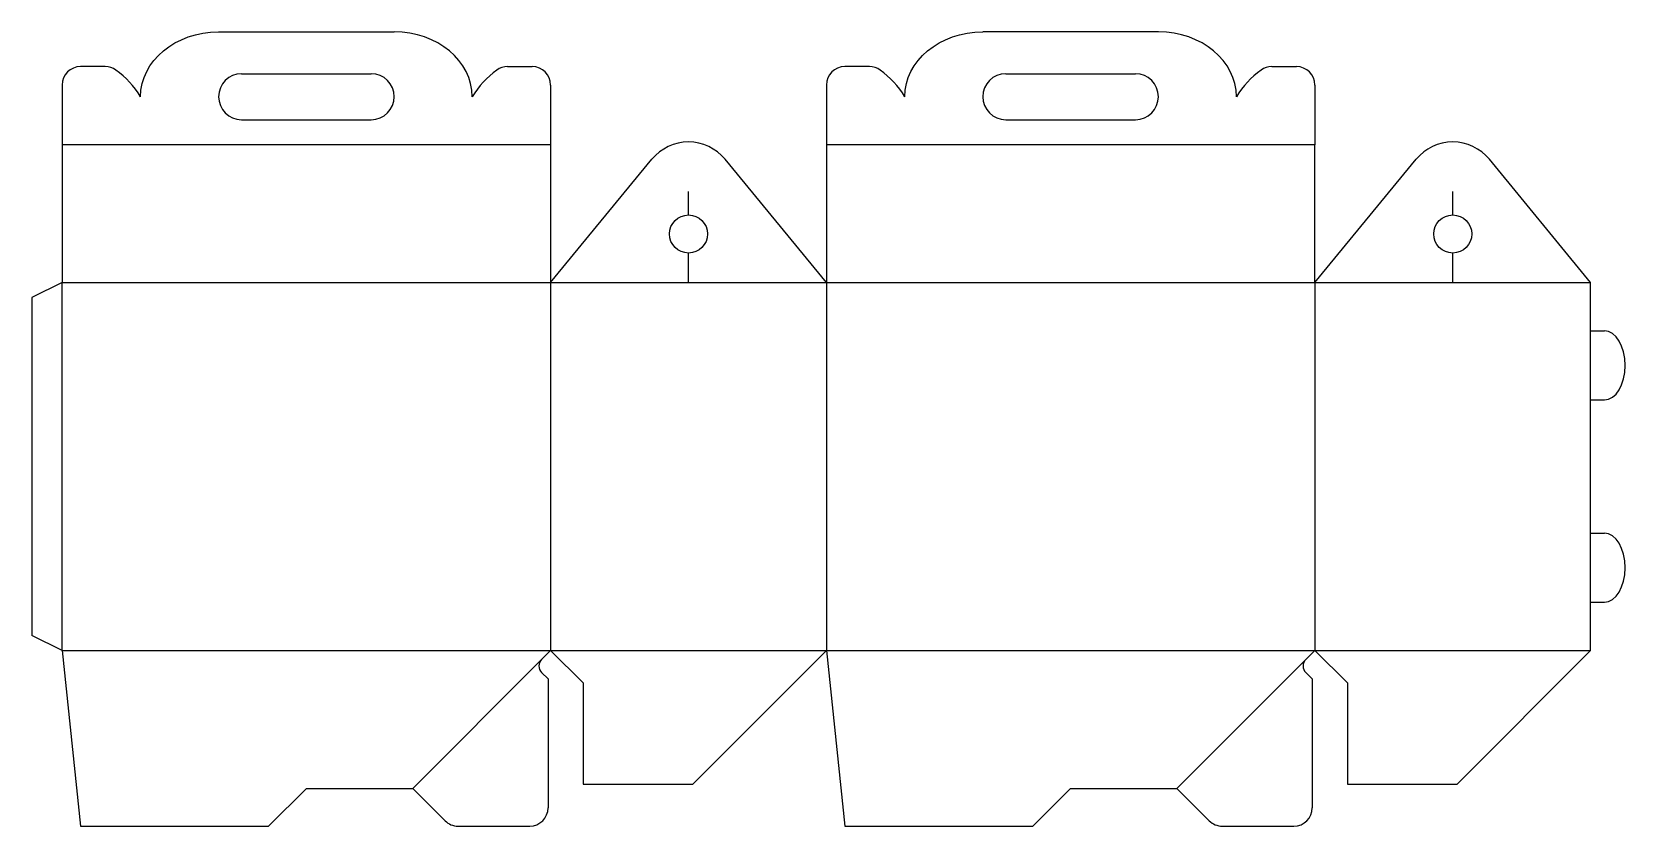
# Model space of a CAD drawing. Header units: millimetres. Extents: x -338 to 355, y -164 to 182.
import ezdxf

# ---------------------------------------------------------------- set-up
doc = ezdxf.new("R2010")
doc.units = ezdxf.units.MM
doc.header["$MEASUREMENT"] = 0
doc.layers.add('cut lines', color=7, linetype='Continuous')

msp = doc.modelspace()

# ---------------------------------------------------------------- linework, layer by layer
at = {"color": 1}
for p, q in [((-256.6, 181.77), (-180.18, 181.77)), ((152.33, 181.77), (75.91, 181.77)), ((-246.6, 163.58), (-190.18, 163.58)), ((85.91, 163.58), (142.33, 163.58)), ((7.87, 158.66), (7.87, 132.69)), ((-246.6, 143.58), (-190.18, 143.58)), ((85.91, 143.58), (142.33, 143.58)), ((7.87, 132.69), (7.87, 72.69)), ((220.38, 72.69), (220.38, 132.69)), ((-112.13, 72.69), (-68.05, 126.35)), ((7.87, 72.69), (-36.22, 126.35)), ((220.38, 72.69), (264.46, 126.35)), ((340.38, 72.69), (296.3, 126.35)), ((-52.13, 102.13), (-52.13, 112.29)), ((280.38, 102.13), (280.38, 112.29)), ((-52.13, 72.69), (-52.13, 85.57)), ((280.38, 72.69), (280.38, 85.57)), ((-324.65, 72.69), (-337.83, 66.16)), ((-324.65, 51.69), (-324.65, 72.69)), ((340.38, 45.69), (340.38, 72.69)), ((340.38, 51.69), (346.38, 51.69)), ((-324.65, -36.31), (-324.65, 21.69)), ((340.38, -42.31), (340.38, 27.69)), ((340.38, 21.69), (346.38, 21.69)), ((340.38, -36.31), (346.38, -36.31)), ((340.38, -87.31), (340.38, -60.31)), ((-324.65, -87.31), (-324.65, -66.31)), ((340.38, -66.31), (346.38, -66.31)), ((-324.65, -87.31), (-337.83, -80.78)), ((-116.06, -91.23), (-112.13, -87.31)), ((-112.13, -87.31), (-97.99, -101.45)), ((7.87, -87.31), (-50.28, -145.45)), ((216.45, -91.23), (220.38, -87.31)), ((220.38, -87.31), (234.52, -101.45)), ((340.38, -87.31), (282.24, -145.45)), ((-116.06, -96.89), (-113.24, -99.71)), ((216.45, -96.89), (219.28, -99.71)), ((-113.24, -99.71), (-113.24, -155.71)), ((-97.99, -101.45), (-97.99, -145.45)), ((219.28, -99.71), (219.28, -155.71)), ((234.52, -101.45), (234.52, -145.45)), ((-97.99, -145.45), (-50.28, -145.45)), ((234.52, -145.45), (282.24, -145.45)), ((-218.39, -147.31), (-234.8, -163.71)), ((-218.39, -147.31), (-172.13, -147.31)), ((-172.14, -147.31), (-158.07, -161.37)), ((114.12, -147.31), (97.72, -163.71)), ((114.12, -147.31), (160.38, -147.31)), ((160.38, -147.31), (174.44, -161.37))]:
    msp.add_line(p, q, dxfattribs=at)
at = {"color": 2}
for p, q in [((7.87, 72.69), (7.87, -87.31)), ((-324.65, 21.69), (-324.65, 51.69)), ((340.38, 27.69), (340.38, 45.69)), ((-324.65, -66.31), (-324.65, -36.31)), ((340.38, -60.31), (340.38, -42.31)), ((-116.06, -91.23), (-172.13, -147.31)), ((216.45, -91.23), (160.38, -147.31))]:
    msp.add_line(p, q, dxfattribs=at)
at = {"color": 1}
for centre in [(-52.13, 93.85), (280.38, 93.85)]:
    msp.add_circle(centre, 8.28, dxfattribs=at)
for centre, radius, start, end in [((-305.94, 158.66), 8, 54.22971, 90), ((-130.84, 158.66), 8, 90, 125.77029), ((26.57, 158.66), 8, 54.22971, 90), ((201.67, 158.66), 8, 90, 125.77029), ((-324.65, 132.69), 40, 31.48425, 54.22971), ((-246.6, 153.58), 10, 90, 270), ((-190.18, 153.58), 10, 270, 90), ((-112.13, 132.69), 40, 125.77029, 148.51575), ((7.87, 132.69), 40, 31.48425, 54.22971), ((85.91, 153.58), 10, 90, 270), ((142.33, 153.58), 10, 270, 90), ((220.38, 132.69), 40, 125.77029, 148.51575), ((-52.13, 113.27), 20.6, 39.40717, 140.59283), ((280.38, 113.27), 20.6, 39.40717, 140.59283), ((-113.23, -94.06), 4, 135, 225), ((219.28, -94.06), 4, 135, 225), ((-121.24, -155.71), 8, 270, 0), ((211.28, -155.71), 8, 270, 0), ((-152.42, -155.71), 8, 225, 270), ((180.1, -155.71), 8, 225, 270)]:
    msp.add_arc(centre, radius, start, end, dxfattribs=at)
at = {"color": 1, "extrusion": (0, 0, -1)}
for centre in [(-256.6, 153.58), (75.91, 153.58)]:
    msp.add_ellipse(centre, major_axis=(-33.94, 0), ratio=0.830595, start_param=0, end_param=1.570796, dxfattribs=at)
at = {"color": 1}
for centre, major_axis, ratio, start_param, end_param in [((-180.18, 153.58), (33.94, 0), 0.830595, 0, 1.570796), ((152.33, 153.58), (33.94, 0), 0.830595, 0, 1.570796), ((346.38, 36.69), (0, 15), 0.6, 3.141593, 6.283185), ((346.38, -51.31), (0, 15), 0.6, 3.141593, 6.283185)]:
    msp.add_ellipse(centre, major_axis=major_axis, ratio=ratio, start_param=start_param, end_param=end_param, dxfattribs=at)
at = {"layer": 'cut lines', "color": 1}
for p, q in [((-305.94, 166.66), (-316.65, 166.66)), ((-130.84, 166.66), (-120.13, 166.66)), ((26.57, 166.66), (15.87, 166.66)), ((201.67, 166.66), (212.38, 166.66)), ((-324.65, 158.66), (-324.65, 132.69)), ((-112.13, 158.66), (-112.13, 132.69)), ((220.38, 158.66), (220.38, 132.69)), ((-324.65, 132.69), (-324.65, 72.69)), ((-112.13, 132.69), (-112.13, 72.69)), ((-337.83, 66.16), (-337.83, -80.78)), ((-324.65, -87.31), (-316.65, -163.71)), ((7.87, -87.31), (15.87, -163.71)), ((-316.65, -163.71), (-234.8, -163.71)), ((-152.42, -163.71), (-121.24, -163.71)), ((15.87, -163.71), (97.72, -163.71)), ((180.1, -163.71), (211.28, -163.71))]:
    msp.add_line(p, q, dxfattribs=at)
at = {"layer": 'cut lines', "color": 2}
for p, q in [((-112.13, 132.69), (-324.65, 132.69)), ((220.38, 132.69), (7.87, 132.69)), ((-324.65, 72.69), (-112.13, 72.69)), ((-112.13, 72.69), (7.87, 72.69)), ((-112.13, 72.69), (-112.13, -87.31)), ((7.87, 72.69), (220.38, 72.69)), ((220.38, 72.69), (220.38, -87.31)), ((220.38, 72.69), (340.38, 72.69)), ((-324.65, -87.31), (-112.13, -87.31)), ((-112.13, -87.31), (7.87, -87.31)), ((7.87, -87.31), (220.38, -87.31)), ((220.38, -87.31), (340.38, -87.31))]:
    msp.add_line(p, q, dxfattribs=at)
at = {"layer": 'cut lines', "color": 1}
for centre, start, end in [((-316.65, 158.66), 90, 180), ((-120.13, 158.66), 0, 90), ((15.87, 158.66), 90, 180), ((212.38, 158.66), 0, 90)]:
    msp.add_arc(centre, 8, start, end, dxfattribs=at)

doc.saveas('drawing.dxf')
